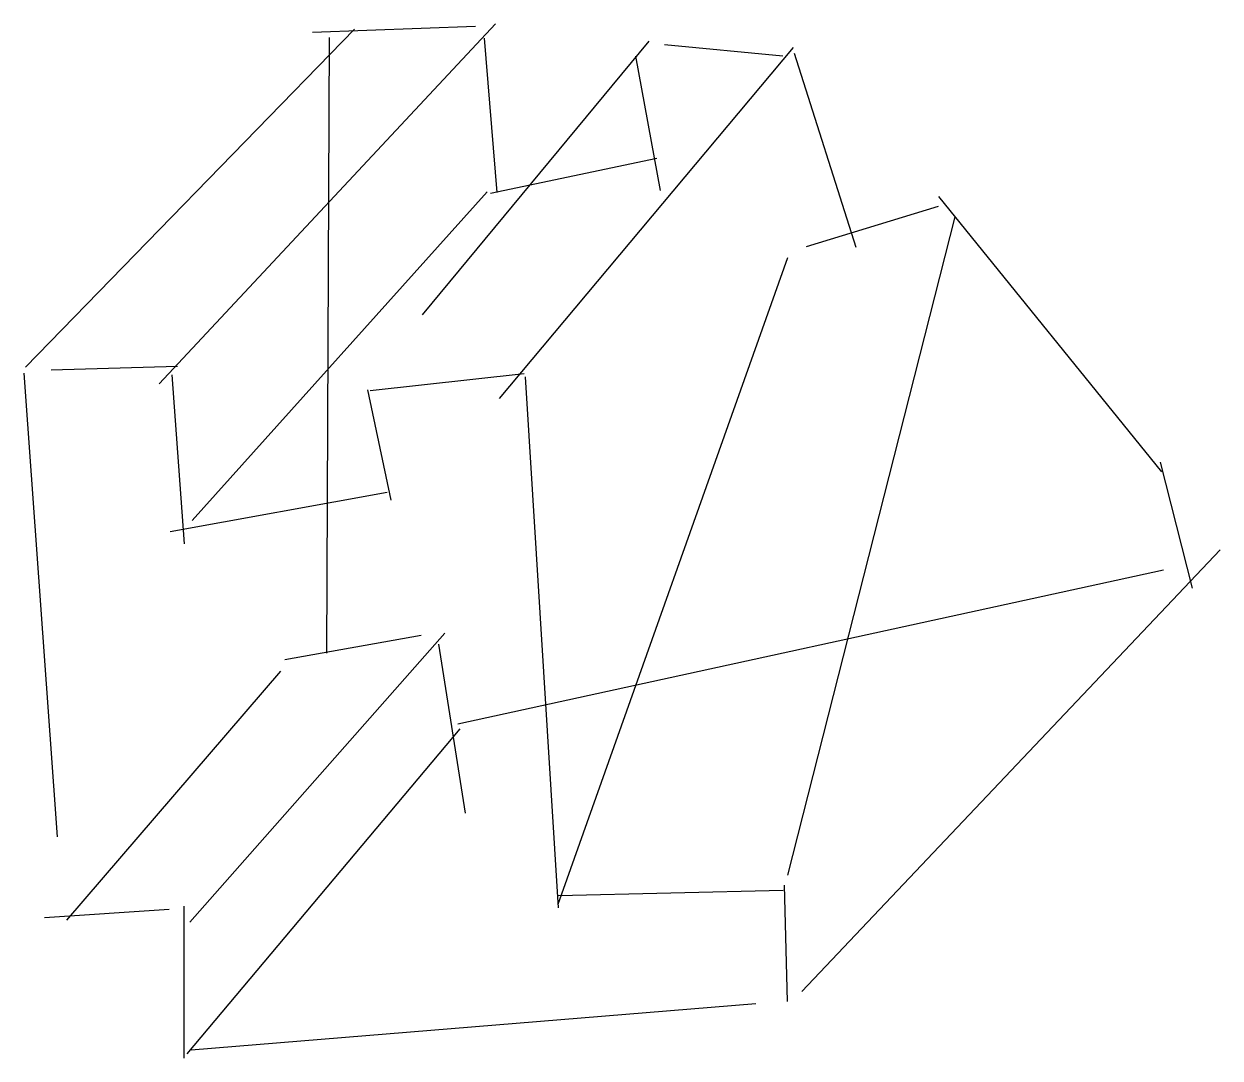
# Model space of a CAD drawing. Header units: millimetres. Extents: x 12.2 to 89.1, y 1300.6 to 1367.1.
import ezdxf

# ---------------------------------------------------------------- set-up
doc = ezdxf.new("R2010")
doc.units = ezdxf.units.MM
doc.layers.get('0').update_dxf_attribs({"lineweight": 30})

msp = doc.modelspace()

# ---------------------------------------------------------------- linework, layer by layer
for p, q in [((20.852, 1343.928), (42.481, 1367.085)), ((12.266, 1344.997), (33.411, 1366.748)), ((30.724, 1366.547), (41.205, 1366.95)), ((31.799, 1366.211), (31.611, 1326.612)), ((52.339, 1365.977), (37.761, 1348.368)), ((41.755, 1366.175), (42.578, 1356.24)), ((61.628, 1365.575), (42.712, 1342.986)), ((53.363, 1365.764), (60.96, 1365.039)), ((51.494, 1365.007), (53.072, 1356.374)), ((61.701, 1365.196), (65.664, 1352.718)), ((52.866, 1358.433), (42.167, 1356.172)), ((22.974, 1335.138), (41.954, 1356.291)), ((70.972, 1355.981), (85.322, 1338.279)), ((62.498, 1352.76), (70.977, 1355.367)), ((61.297, 1312.323), (72.059, 1354.678)), ((46.507, 1310.468), (61.292, 1352.063)), ((13.918, 1344.825), (22.028, 1345.07)), ((12.157, 1344.62), (14.302, 1314.806)), ((22.483, 1333.653), (21.688, 1344.513)), ((34.42, 1343.511), (44.329, 1344.597)), ((46.533, 1310.235), (44.412, 1344.388)), ((34.252, 1343.553), (35.758, 1336.452)), ((85.23, 1338.904), (87.286, 1330.796)), ((35.527, 1336.953), (21.563, 1334.405)), ((62.18, 1304.851), (89.087, 1333.259)), ((40.062, 1322.055), (85.442, 1331.977)), ((22.817, 1309.314), (39.227, 1327.896)), ((28.934, 1326.203), (37.697, 1327.772)), ((38.817, 1327.18), (40.54, 1316.322)), ((14.922, 1309.438), (28.686, 1325.46)), ((22.647, 1300.83), (40.209, 1321.751)), ((61.047, 1311.692), (61.246, 1304.21)), ((46.533, 1311.029), (60.981, 1311.36)), ((13.475, 1309.603), (21.494, 1310.14)), ((22.445, 1310.346), (22.448, 1300.565)), ((22.912, 1301.095), (59.229, 1304.074))]:
    msp.add_line(p, q)

doc.saveas('drawing.dxf')
